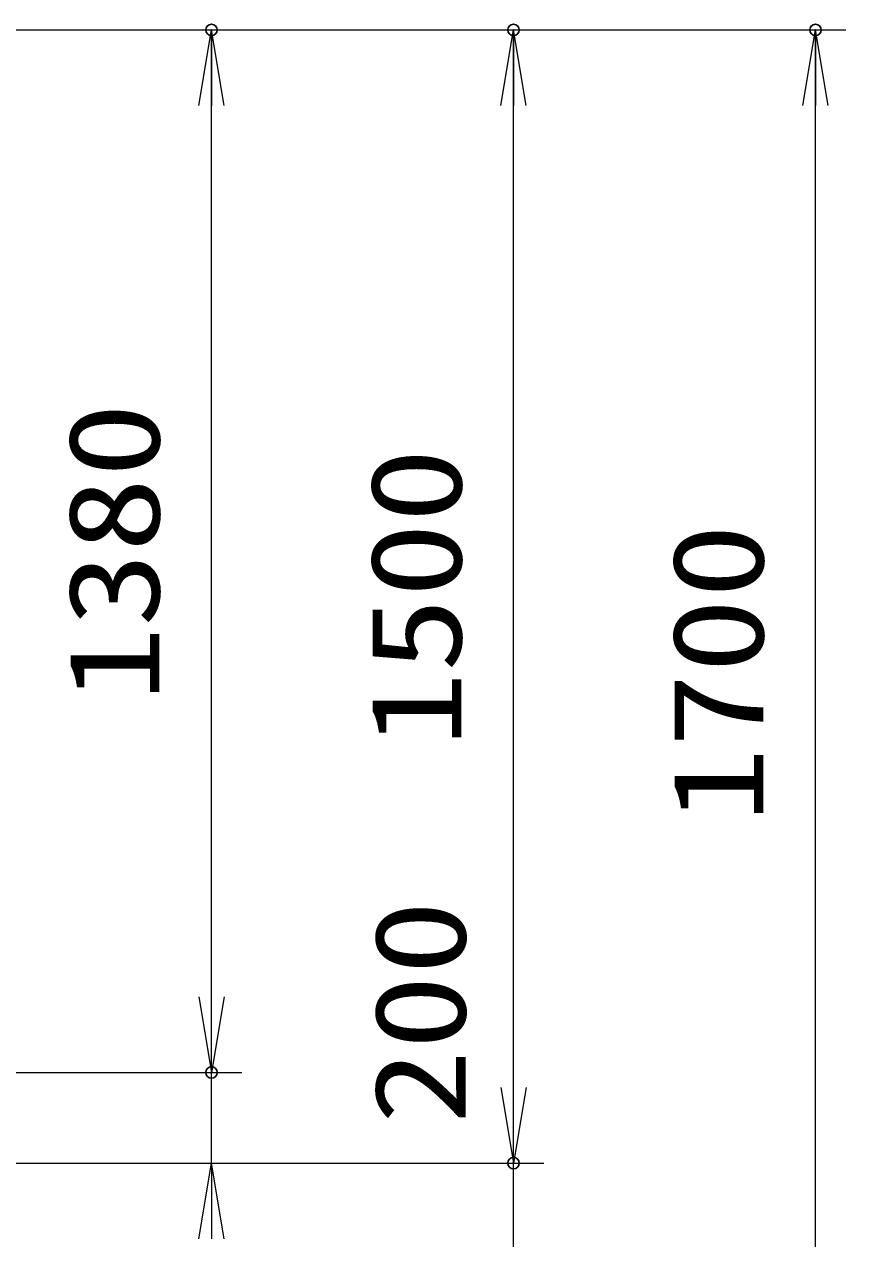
# Model space of a CAD drawing. Units: millimetres at full size. Extents: x -11880 to 11880, y -8400 to 8400.
# Drawn here: x 6552 to 7640, y -753 to 854 of the extents above; entities that cross this region are included whole.
import ezdxf
from ezdxf.enums import TextEntityAlignment as Align

# ---------------------------------------------------------------- set-up
doc = ezdxf.new("R2010")
doc.units = ezdxf.units.MM
doc.header["$LTSCALE"] = 30
doc.header["$PDMODE"] = 32
doc.header["$PDSIZE"] = 15
doc.layers.add('0-2_0', color=7, linetype='Continuous', lineweight=18)
doc.layers.add('0-3_寸法線', color=4, linetype='Continuous', lineweight=18)
doc.layers.add('0-4_Defpoints', color=7, linetype='Continuous')
doc.styles.add('ＭＳ ゴシック', font='')
doc.styles.get('ＭＳ ゴシック').set_extended_font_data('MS Gothic')

# ---------------------------------------------------------------- blocks, each defined once
blk = doc.blocks.new('_Open')
at = {"layer": '0-2_0', "color": 4}
blk.add_line((-30, 5), (0, 0), dxfattribs=at)
blk.add_lwpolyline([(-30, -5), (0, 0), (-30, 0)], dxfattribs=at)

msp = doc.modelspace()

# ---------------------------------------------------------------- linework, layer by layer
at = {"layer": '0-3_寸法線'}
for p, q in [((5168.04, 846.63), (6840.27, 846.63)), ((5168.04, 846.63), (7240.27, 846.63)), ((5168.04, 846.63), (7640.27, 846.63)), ((6800.27, -533.37), (6800.27, 846.63)), ((7200.27, -653.37), (7200.27, 846.63)), ((7600.27, -853.37), (7600.27, 846.63)), ((6800.27, -433.37), (6800.27, -333.37)), ((7200.27, -553.37), (7200.27, -453.37)), ((4898.04, -533.37), (6840.27, -533.37)), ((4898.04, -533.37), (6840.27, -533.37)), ((6800.27, -653.37), (6800.27, -533.37)), ((5643.04, -653.37), (6840.27, -653.37)), ((5643.04, -653.37), (7240.27, -653.37)), ((5643.04, -653.37), (7240.27, -653.37)), ((7200.27, -853.37), (7200.27, -653.37))]:
    msp.add_line(p, q, dxfattribs=at)
at = {"layer": '0-4_Defpoints'}
for p in [(6800.27, 846.63), (7200.27, 846.63), (7600.27, 846.63), (6800.27, -533.37), (7200.27, -653.37)]:
    msp.add_point(p, dxfattribs=at)

# ---------------------------------------------------------------- block references
at = {"layer": '0-3_寸法線', "xscale": 3.333333, "yscale": 3.333333}
for p, rotation in [((6800.27, 846.63), 90), ((7200.27, 846.63), 90), ((7600.27, 846.63), 90), ((6800.27, -533.37), 270), ((6800.27, -533.37), 270), ((7200.27, -653.37), 270), ((7200.27, -653.37), 270), ((6800.27, -653.37), 90)]:
    msp.add_blockref('_Open', p, dxfattribs=dict(at, rotation=rotation))

# ---------------------------------------------------------------- texts
at = {"layer": '0-3_寸法線', "color": 254, "style": 'ＭＳ ゴシック', "width": 1.2}
for s, p in [('1380', (6767.58, -42.57)), ('1500', (7167.58, -102.57)), ('1700', (7567.58, -202.57)), ('200', (7173.08, -602.17))]:
    msp.add_text(s, height=121.2, rotation=90, dxfattribs=at).set_placement(p, align=Align.BOTTOM_LEFT)

doc.saveas('drawing.dxf')
